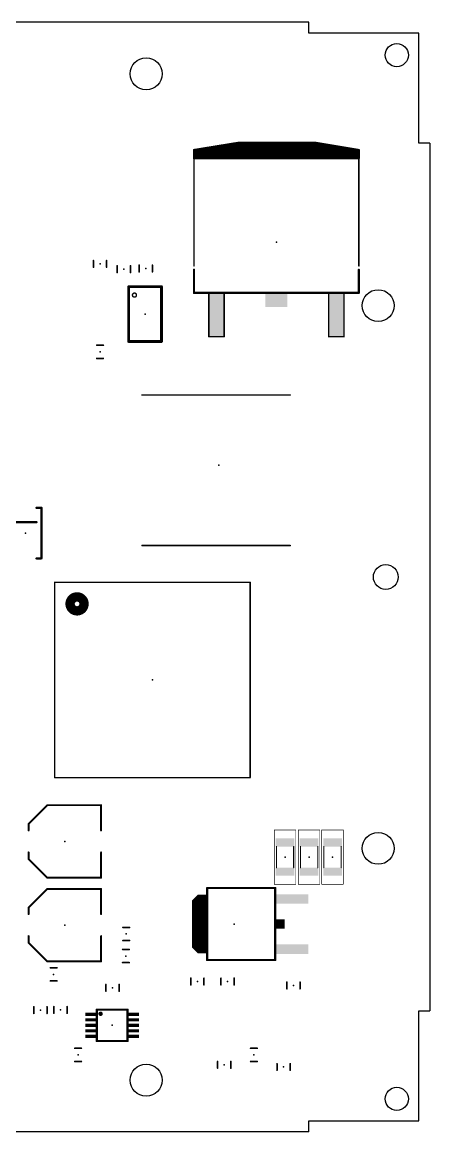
# Model space of a CAD drawing. Extents: x 1 to 102, y 1 to 102.
# Drawn here: x 64.9 to 102, y 1 to 102 of the extents above; entities that cross this region are included whole.
import ezdxf

# ---------------------------------------------------------------- set-up
doc = ezdxf.new("R2010")
doc.units = 0
for name, color, linetype in [('20', 7, 'CONTINUOUS'), ('21', 253, 'CONTINUOUS'), ('23', 7, 'CONTINUOUS'), ('51', 7, 'CONTINUOUS')]:
    doc.layers.add(name, color=color, linetype=linetype)

# ---------------------------------------------------------------- blocks, each defined once
blk = doc.blocks.new('RECT')
blk.add_solid([(-0.5, -0.5), (0.5, -0.5), (-0.5, 0.5), (0.5, 0.5)])

msp = doc.modelspace()

# ---------------------------------------------------------------- linework, layer by layer
at = {"layer": '20'}
for p, q in [((91, 102), (12, 102)), ((91, 101), (91, 102)), ((101, 101), (91, 101)), ((101, 91), (101, 101)), ((102, 91), (101, 91)), ((102, 91), (102, 12)), ((101, 2), (101, 12)), ((101, 12), (102, 12)), ((91, 1), (91, 2)), ((91, 2), (101, 2)), ((91, 1), (12, 1))]:
    msp.add_line(p, q, dxfattribs=at)
for centre, radius in [((99, 99), 1.05), ((76.2, 97.3), 1.45), ((97.3, 76.2), 1.45), ((98, 51.5), 1.13), ((97.3, 26.8), 1.45), ((76.2, 5.7), 1.45), ((99, 4), 1.05)]:
    msp.add_circle(centre, radius, dxfattribs=at)
at = {"layer": '21'}
for points, const_width in [([(71.4, 79.7), (71.4, 80.3)], 0.1524), ([(72.6, 79.7), (72.6, 80.3)], 0.1524), ([(73.5648, 79.2216), (73.5648, 79.8216)], 0.1524), ([(74.7648, 79.2216), (74.7648, 79.8216)], 0.1524), ([(75.5648, 79.28), (75.5648, 79.88)], 0.1524), ([(76.7648, 79.28), (76.7648, 79.88)], 0.1524), ([(80.5456, 77.364), (80.5456, 79.464)], 0.2032), ([(95.5456, 79.464), (95.5456, 77.364)], 0.2032), ([(74.5968, 77.9212), (74.5968, 72.9428)], 0.254), ([(77.5808, 77.932), (74.6208, 77.932)], 0.254), ([(77.594, 77.9212), (77.594, 72.9428)], 0.254), ([(95.5456, 77.364), (80.5456, 77.364)], 0.2032), ([(77.5808, 72.932), (74.6208, 72.932)], 0.254), ([(72.3, 72.6), (71.7, 72.6)], 0.1524), ([(72.3, 71.4), (71.7, 71.4)], 0.1524), ([(75.8096, 68.0656), (89.3096, 68.0656)], 0.127), ([(66.2216, 57.7944), (66.6716, 57.7944)], 0.2032), ([(66.6716, 57.7944), (66.6716, 53.1944)], 0.2032), ([(64.2216, 56.4944), (66.2216, 56.4944)], 0.2032), ([(75.8096, 54.3656), (89.3096, 54.3656)], 0.127), ([(66.6716, 53.1944), (66.2216, 53.1944)], 0.2032), ([(85.6568, 51.0216), (67.8768, 51.0216)], 0.127), ([(67.8768, 51.0216), (67.8768, 33.2416)], 0.127), ([(85.6568, 33.2416), (85.6568, 51.0216)], 0.127), ([(67.8768, 33.2416), (85.6568, 33.2416)], 0.127), ([(67.1992, 30.732), (65.4992, 29.032)], 0.1778), ([(72.0992, 30.732), (67.1992, 30.732)], 0.1778), ([(72.0992, 30.732), (72.0992, 28.432)], 0.1778), ([(65.4992, 29.032), (65.4992, 28.432)], 0.1778), ([(87.8502, 23.5338), (87.8502, 28.4798)], 0.0508), ([(87.8502, 28.4798), (89.8162, 28.4798)], 0.0508), ([(89.8162, 28.4798), (89.8162, 23.5338)], 0.0508), ([(90.0346, 23.5338), (90.0346, 28.4798)], 0.0508), ([(90.0346, 28.4798), (92.0006, 28.4798)], 0.0508), ([(92.0006, 28.4798), (92.0006, 23.5338)], 0.0508), ([(92.1682, 23.5338), (92.1682, 28.4798)], 0.0508), ([(92.1682, 28.4798), (94.1342, 28.4798)], 0.0508), ([(94.1342, 28.4798), (94.1342, 23.5338)], 0.0508), ([(65.4992, 25.832), (65.4992, 26.432)], 0.1778), ([(72.0992, 24.132), (72.0992, 26.432)], 0.1778), ([(67.1992, 24.132), (65.4992, 25.832)], 0.1778), ([(72.0992, 24.132), (67.1992, 24.132)], 0.1778), ([(81.745, 23.1874), (87.9394, 23.1878)], 0.2032), ([(89.8162, 23.5338), (87.8502, 23.5338)], 0.0508), ([(87.9394, 23.1878), (87.9394, 16.6338)], 0.2032), ([(92.0006, 23.5338), (90.0346, 23.5338)], 0.0508), ([(94.1342, 23.5338), (92.1682, 23.5338)], 0.0508), ([(67.1992, 23.112), (65.4992, 21.412)], 0.1778), ([(72.0992, 23.112), (67.1992, 23.112)], 0.1778), ([(72.0992, 23.112), (72.0992, 20.812)], 0.1778), ([(65.4992, 21.412), (65.4992, 20.812)], 0.1778), ([(74.6806, 19.6058), (74.0806, 19.6058)], 0.1524), ([(65.4992, 18.212), (65.4992, 18.812)], 0.1778), ([(67.1992, 16.512), (65.4992, 18.212)], 0.1778), ([(72.0992, 16.512), (72.0992, 18.812)], 0.1778), ([(74.6806, 18.4058), (74.0806, 18.4058)], 0.1524), ([(74.0552, 17.5992), (74.6552, 17.5992)], 0.1524), ([(72.0992, 16.512), (67.1992, 16.512)], 0.1778), ([(74.0552, 16.3992), (74.6552, 16.3992)], 0.1524), ([(87.9394, 16.6338), (81.745, 16.6342)], 0.2032), ([(68.0812, 15.929), (67.4812, 15.929)], 0.1524), ([(68.0812, 14.729), (67.4812, 14.729)], 0.1524), ([(72.536, 13.8036), (72.536, 14.4036)], 0.1524), ([(73.736, 13.8036), (73.736, 14.4036)], 0.1524), ([(80.2576, 14.3784), (80.2576, 14.9784)], 0.1524), ([(81.4576, 14.3784), (81.4576, 14.9784)], 0.1524), ([(83.0008, 14.3784), (83.0008, 14.9784)], 0.1524), ([(84.2008, 14.3784), (84.2008, 14.9784)], 0.1524), ([(88.9952, 14.0228), (88.9952, 14.6228)], 0.1524), ([(90.1952, 14.0228), (90.1952, 14.6228)], 0.1524), ([(65.9776, 12.3818), (65.9776, 11.7818)], 0.1524), ([(67.1776, 12.3818), (67.1776, 11.7818)], 0.1524), ([(67.8014, 12.3918), (67.8014, 11.7918)], 0.1524), ([(69.0014, 12.3918), (69.0014, 11.7918)], 0.1524), ([(74.5004, 12.1166), (71.7004, 12.1166)], 0.2032), ([(71.7004, 9.2666), (74.5004, 9.2666)], 0.2032), ([(70.3, 8.6), (69.7, 8.6)], 0.1524), ([(86.3, 8.6), (85.7, 8.6)], 0.1524), ([(70.3, 7.4), (69.7, 7.4)], 0.1524), ([(82.7, 7.4), (82.7, 6.8)], 0.1524), ([(83.9, 7.4), (83.9, 6.8)], 0.1524), ([(86.3, 7.4), (85.7, 7.4)], 0.1524), ([(88.1, 7.2), (88.1, 6.6)], 0.1524), ([(89.3, 7.2), (89.3, 6.6)], 0.1524)]:
    msp.add_lwpolyline(points, dxfattribs=dict(at, const_width=const_width))
for points, const_width in [([(71.4381, 80.3, 1), (71.3619, 80.3)], 0.0762), ([(72.6381, 80.3, 1), (72.5619, 80.3)], 0.0762), ([(73.6029, 79.8216, 1), (73.5267, 79.8216)], 0.0762), ([(74.8029, 79.8216, 1), (74.7267, 79.8216)], 0.0762), ([(75.6029, 79.88, 1), (75.5267, 79.88)], 0.0762), ([(76.8029, 79.88, 1), (76.7267, 79.88)], 0.0762), ([(71.3619, 79.7, 1), (71.4381, 79.7)], 0.0762), ([(72.5619, 79.7, 1), (72.6381, 79.7)], 0.0762), ([(73.5267, 79.2216, 1), (73.6029, 79.2216)], 0.0762), ([(74.7267, 79.2216, 1), (74.8029, 79.2216)], 0.0762), ([(75.5267, 79.28, 1), (75.6029, 79.28)], 0.0762), ([(76.7267, 79.28, 1), (76.8029, 79.28)], 0.0762), ([(80.5964, 79.464, 1), (80.4948, 79.464)], 0.1016), ([(95.5964, 79.464, 1), (95.4948, 79.464)], 0.1016), ([(74.6603, 77.9212, 1), (74.5333, 77.9212)], 0.127), ([(74.6208, 77.9955, 1), (74.6208, 77.8685)], 0.127), ([(77.6575, 77.9212, 1), (77.5305, 77.9212)], 0.127), ([(77.5808, 77.8685, 1), (77.5808, 77.9955)], 0.127), ([(75.1302, 76.976, 1), (75.1302, 77.3424, 1), (75.1302, 76.976)], 0.127), ([(80.5456, 77.4148, 1), (80.5456, 77.3132)], 0.1016), ([(80.4948, 77.364, 1), (80.5964, 77.364)], 0.1016), ([(95.4948, 77.364, 1), (95.5964, 77.364)], 0.1016), ([(95.5456, 77.3132, 1), (95.5456, 77.4148)], 0.1016), ([(74.5333, 72.9428, 1), (74.6603, 72.9428)], 0.127), ([(74.6208, 72.9955, 1), (74.6208, 72.8685)], 0.127), ([(77.5305, 72.9428, 1), (77.6575, 72.9428)], 0.127), ([(77.5808, 72.8685, 1), (77.5808, 72.9955)], 0.127), ([(71.7, 72.6381, 1), (71.7, 72.5619)], 0.0762), ([(72.3, 72.5619, 1), (72.3, 72.6381)], 0.0762), ([(71.7, 71.4381, 1), (71.7, 71.3619)], 0.0762), ([(72.3, 71.3619, 1), (72.3, 71.4381)], 0.0762), ([(75.8096, 68.0974, 1), (75.8096, 68.0339)], 0.0635), ([(89.3096, 68.0339, 1), (89.3096, 68.0974)], 0.0635), ([(66.2216, 57.8452, 1), (66.2216, 57.7436)], 0.1016), ([(66.7224, 57.7944, 1), (66.6208, 57.7944)], 0.1016), ([(66.6716, 57.7436, 1), (66.6716, 57.8452)], 0.1016), ([(66.2216, 56.4436, 1), (66.2216, 56.5452)], 0.1016), ([(75.8096, 54.3974, 1), (75.8096, 54.3338)], 0.0635), ([(89.3096, 54.3338, 1), (89.3096, 54.3974)], 0.0635), ([(66.2216, 53.2452, 1), (66.2216, 53.1436)], 0.1016), ([(66.6208, 53.1944, 1), (66.7224, 53.1944)], 0.1016), ([(66.6716, 53.1436, 1), (66.6716, 53.2452)], 0.1016), ([(67.8768, 51.0534, 1), (67.8768, 50.9898)], 0.0635), ([(67.9086, 51.0216, 1), (67.8451, 51.0216)], 0.0635), ([(85.6886, 51.0216, 1), (85.6251, 51.0216)], 0.0635), ([(85.6568, 50.9898, 1), (85.6568, 51.0534)], 0.0635), ([(69.9088, 48.6271, 1), (69.9088, 49.4791, 1), (69.9088, 48.6271)], 1.27), ([(67.8768, 33.2734, 1), (67.8768, 33.2098)], 0.0635), ([(67.8451, 33.2416, 1), (67.9086, 33.2416)], 0.0635), ([(85.6251, 33.2416, 1), (85.6886, 33.2416)], 0.0635), ([(85.6568, 33.2098, 1), (85.6568, 33.2734)], 0.0635), ([(67.1992, 30.7765, 1), (67.1992, 30.6876)], 0.0889), ([(67.2306, 30.7006, 1), (67.1678, 30.7634)], 0.0889), ([(72.1437, 30.732, 1), (72.0548, 30.732)], 0.0889), ([(72.0992, 30.6876, 1), (72.0992, 30.7765)], 0.0889), ([(65.4678, 29.0634, 1), (65.5306, 29.0006)], 0.0889), ([(65.5436, 29.032, 1), (65.4548, 29.032)], 0.0889), ([(65.4548, 28.432, 1), (65.5436, 28.432)], 0.0889), ([(72.0548, 28.432, 1), (72.1437, 28.432)], 0.0889), ([(87.8629, 28.4798, 1), (87.8375, 28.4798)], 0.0254), ([(87.8502, 28.4925, 1), (87.8502, 28.4671)], 0.0254), ([(89.8289, 28.4798, 1), (89.8035, 28.4798)], 0.0254), ([(89.8162, 28.4671, 1), (89.8162, 28.4925)], 0.0254), ([(90.0473, 28.4798, 1), (90.0219, 28.4798)], 0.0254), ([(90.0346, 28.4925, 1), (90.0346, 28.4671)], 0.0254), ([(92.0133, 28.4798, 1), (91.9879, 28.4798)], 0.0254), ([(92.0006, 28.4671, 1), (92.0006, 28.4925)], 0.0254), ([(92.1809, 28.4798, 1), (92.1555, 28.4798)], 0.0254), ([(92.1682, 28.4925, 1), (92.1682, 28.4671)], 0.0254), ([(94.1469, 28.4798, 1), (94.1215, 28.4798)], 0.0254), ([(94.1342, 28.4671, 1), (94.1342, 28.4925)], 0.0254), ([(65.5436, 26.432, 1), (65.4548, 26.432)], 0.0889), ([(72.1437, 26.432, 1), (72.0548, 26.432)], 0.0889), ([(65.5306, 25.8634, 1), (65.4678, 25.8006)], 0.0889), ([(65.4548, 25.832, 1), (65.5436, 25.832)], 0.0889), ([(67.1992, 24.1765, 1), (67.1992, 24.0876)], 0.0889), ([(67.1678, 24.1006, 1), (67.2306, 24.1634)], 0.0889), ([(72.0548, 24.132, 1), (72.1437, 24.132)], 0.0889), ([(72.0992, 24.0876, 1), (72.0992, 24.1765)], 0.0889), ([(81.745, 23.2382, 1), (81.745, 23.1366)], 0.1016), ([(87.8502, 23.5465, 1), (87.8502, 23.5211)], 0.0254), ([(87.8375, 23.5338, 1), (87.8629, 23.5338)], 0.0254), ([(87.9902, 23.1878, 1), (87.8886, 23.1878)], 0.1016), ([(87.9394, 23.137, 1), (87.9394, 23.2386)], 0.1016), ([(89.8035, 23.5338, 1), (89.8289, 23.5338)], 0.0254), ([(89.8162, 23.5211, 1), (89.8162, 23.5465)], 0.0254), ([(90.0346, 23.5465, 1), (90.0346, 23.5211)], 0.0254), ([(90.0219, 23.5338, 1), (90.0473, 23.5338)], 0.0254), ([(91.9879, 23.5338, 1), (92.0133, 23.5338)], 0.0254), ([(92.0006, 23.5211, 1), (92.0006, 23.5465)], 0.0254), ([(92.1682, 23.5465, 1), (92.1682, 23.5211)], 0.0254), ([(92.1555, 23.5338, 1), (92.1809, 23.5338)], 0.0254), ([(94.1215, 23.5338, 1), (94.1469, 23.5338)], 0.0254), ([(94.1342, 23.5211, 1), (94.1342, 23.5465)], 0.0254), ([(67.1992, 23.1565, 1), (67.1992, 23.0676)], 0.0889), ([(67.2306, 23.0806, 1), (67.1678, 23.1434)], 0.0889), ([(72.1437, 23.112, 1), (72.0548, 23.112)], 0.0889), ([(72.0992, 23.0676, 1), (72.0992, 23.1565)], 0.0889), ([(65.4678, 21.4434, 1), (65.5306, 21.3806)], 0.0889), ([(65.5436, 21.412, 1), (65.4548, 21.412)], 0.0889), ([(65.4548, 20.812, 1), (65.5436, 20.812)], 0.0889), ([(72.0548, 20.812, 1), (72.1437, 20.812)], 0.0889), ([(74.0806, 19.6439, 1), (74.0806, 19.5677)], 0.0762), ([(74.6806, 19.5677, 1), (74.6806, 19.6439)], 0.0762), ([(65.5306, 18.2434, 1), (65.4678, 18.1806)], 0.0889), ([(65.5436, 18.812, 1), (65.4548, 18.812)], 0.0889), ([(65.4548, 18.212, 1), (65.5436, 18.212)], 0.0889), ([(72.1437, 18.812, 1), (72.0548, 18.812)], 0.0889), ([(74.0806, 18.4439, 1), (74.0806, 18.3677)], 0.0762), ([(74.6806, 18.3677, 1), (74.6806, 18.4439)], 0.0762), ([(74.0552, 17.6373, 1), (74.0552, 17.5611)], 0.0762), ([(74.6552, 17.5611, 1), (74.6552, 17.6373)], 0.0762), ([(67.1992, 16.5565, 1), (67.1992, 16.4675)], 0.0889), ([(67.1678, 16.4806, 1), (67.2306, 16.5434)], 0.0889), ([(72.0548, 16.512, 1), (72.1437, 16.512)], 0.0889), ([(72.0992, 16.4675, 1), (72.0992, 16.5565)], 0.0889), ([(74.0552, 16.4373, 1), (74.0552, 16.3611)], 0.0762), ([(74.6552, 16.3611, 1), (74.6552, 16.4373)], 0.0762), ([(81.745, 16.685, 1), (81.745, 16.5834)], 0.1016), ([(87.8886, 16.6338, 1), (87.9902, 16.6338)], 0.1016), ([(87.9394, 16.583, 1), (87.9394, 16.6846)], 0.1016), ([(67.4812, 15.9671, 1), (67.4812, 15.8909)], 0.0762), ([(68.0812, 15.8909, 1), (68.0812, 15.9671)], 0.0762), ([(67.4812, 14.7671, 1), (67.4812, 14.6909)], 0.0762), ([(68.0812, 14.6909, 1), (68.0812, 14.7671)], 0.0762), ([(72.5741, 14.4036, 1), (72.4979, 14.4036)], 0.0762), ([(73.7741, 14.4036, 1), (73.6979, 14.4036)], 0.0762), ([(80.2957, 14.9784, 1), (80.2195, 14.9784)], 0.0762), ([(80.2195, 14.3784, 1), (80.2957, 14.3784)], 0.0762), ([(81.4957, 14.9784, 1), (81.4195, 14.9784)], 0.0762), ([(81.4195, 14.3784, 1), (81.4957, 14.3784)], 0.0762), ([(83.0389, 14.9784, 1), (82.9627, 14.9784)], 0.0762), ([(82.9627, 14.3784, 1), (83.0389, 14.3784)], 0.0762), ([(84.2389, 14.9784, 1), (84.1627, 14.9784)], 0.0762), ([(84.1627, 14.3784, 1), (84.2389, 14.3784)], 0.0762), ([(89.0333, 14.6228, 1), (88.9571, 14.6228)], 0.0762), ([(90.2333, 14.6228, 1), (90.1571, 14.6228)], 0.0762), ([(72.4979, 13.8036, 1), (72.5741, 13.8036)], 0.0762), ([(73.6979, 13.8036, 1), (73.7741, 13.8036)], 0.0762), ([(88.9571, 14.0228, 1), (89.0333, 14.0228)], 0.0762), ([(90.1571, 14.0228, 1), (90.2333, 14.0228)], 0.0762), ([(66.0157, 12.3818, 1), (65.9395, 12.3818)], 0.0762), ([(67.2157, 12.3818, 1), (67.1395, 12.3818)], 0.0762), ([(67.8395, 12.3918, 1), (67.7633, 12.3918)], 0.0762), ([(69.0395, 12.3918, 1), (68.9633, 12.3918)], 0.0762), ([(71.7004, 12.1674, 1), (71.7004, 12.0658)], 0.1016), ([(74.5004, 12.0658, 1), (74.5004, 12.1674)], 0.1016), ([(65.9395, 11.7818, 1), (66.0157, 11.7818)], 0.0762), ([(67.1395, 11.7818, 1), (67.2157, 11.7818)], 0.0762), ([(67.7633, 11.7918, 1), (67.8395, 11.7918)], 0.0762), ([(68.9633, 11.7918, 1), (69.0395, 11.7918)], 0.0762), ([(72.0504, 11.6416, 1), (72.0504, 11.8416, 1), (72.0504, 11.6416)], 0.2), ([(71.7004, 9.3174, 1), (71.7004, 9.2158)], 0.1016), ([(74.5004, 9.2158, 1), (74.5004, 9.3174)], 0.1016), ([(69.7, 8.6381, 1), (69.7, 8.5619)], 0.0762), ([(70.3, 8.5619, 1), (70.3, 8.6381)], 0.0762), ([(85.7, 8.6381, 1), (85.7, 8.5619)], 0.0762), ([(86.3, 8.5619, 1), (86.3, 8.6381)], 0.0762), ([(69.7, 7.4381, 1), (69.7, 7.3619)], 0.0762), ([(70.3, 7.3619, 1), (70.3, 7.4381)], 0.0762), ([(82.7381, 7.4, 1), (82.6619, 7.4)], 0.0762), ([(83.9381, 7.4, 1), (83.8619, 7.4)], 0.0762), ([(85.7, 7.4381, 1), (85.7, 7.3619)], 0.0762), ([(86.3, 7.3619, 1), (86.3, 7.4381)], 0.0762), ([(88.1381, 7.2, 1), (88.0619, 7.2)], 0.0762), ([(89.3381, 7.2, 1), (89.2619, 7.2)], 0.0762), ([(82.6619, 6.8, 1), (82.7381, 6.8)], 0.0762), ([(83.8619, 6.8, 1), (83.9381, 6.8)], 0.0762), ([(88.0619, 6.6, 1), (88.1381, 6.6)], 0.0762), ([(89.2619, 6.6, 1), (89.3381, 6.6)], 0.0762)]:
    msp.add_lwpolyline(points, format="xyb", dxfattribs=dict(at, const_width=const_width))
at = {"layer": '23'}
for p in [(88.0456, 81.964), (72, 80), (74.1648, 79.5216), (76.1648, 79.58), (76.1208, 75.432), (72, 72), (82.8096, 61.6656), (65.2216, 55.4944), (76.7668, 42.1316), (68.7992, 27.432), (88.8332, 26.0068), (91.0176, 26.0068), (93.1512, 26.0068), (68.7992, 19.812), (84.2104, 19.9108), (74.3806, 19.0058), (74.3552, 16.9992), (67.7812, 15.329), (80.8576, 14.6784), (83.6008, 14.6784), (89.5952, 14.3228), (73.136, 14.1036), (66.5776, 12.0818), (68.4014, 12.0918), (73.1004, 10.6916), (70, 8), (83.3, 7.1), (86, 8), (88.7, 6.9)]:
    msp.add_point(p, dxfattribs=at)
at = {"layer": '51'}
for points, const_width in [([(80.5456, 90.364), (84.5456, 91.014)], 0.1998), ([(84.1825, 90.955), (91.9996, 90.955)], 0.1998), ([(84.5456, 91.014), (91.6456, 91.014)], 0.1998), ([(91.6456, 91.014), (95.5456, 90.364)], 0.1998), ([(80.5456, 89.614), (80.5456, 90.364)], 0.1998), ([(80.5456, 90.3556), (95.5456, 90.3556)], 0.1998), ([(80.5456, 90.1558), (95.5456, 90.1558)], 0.1998), ([(80.5456, 89.956), (95.5456, 89.956)], 0.1998), ([(81.7234, 90.5554), (94.3972, 90.5554)], 0.1998), ([(82.953, 90.7552), (93.1984, 90.7552)], 0.1998), ([(95.5456, 90.364), (95.5456, 89.614)], 0.1998), ([(80.5456, 89.7562), (95.5456, 89.7562)], 0.1998), ([(95.5456, 89.614), (80.5456, 89.614)], 0.1998), ([(80.5456, 89.714), (80.5456, 79.814)], 0.127), ([(95.5456, 89.714), (95.5456, 79.814)], 0.127), ([(81.8956, 73.364), (81.8956, 77.314)], 0.127), ([(81.8956, 77.314), (83.2956, 77.314)], 0.127), ([(83.2956, 77.314), (83.2956, 73.364)], 0.127), ([(92.7956, 73.364), (92.7956, 77.314)], 0.127), ([(92.7956, 77.314), (94.1956, 77.314)], 0.127), ([(94.1956, 77.314), (94.1956, 73.364)], 0.127), ([(83.2956, 73.364), (81.8956, 73.364)], 0.127), ([(94.1956, 73.364), (92.7956, 73.364)], 0.127), ([(88.0462, 26.9718), (88.0462, 25.0418)], 0.1016), ([(89.6202, 26.9718), (89.6202, 25.0418)], 0.1016), ([(90.2306, 26.9718), (90.2306, 25.0418)], 0.1016), ([(91.8046, 26.9718), (91.8046, 25.0418)], 0.1016), ([(92.3642, 26.9718), (92.3642, 25.0418)], 0.1016), ([(93.9382, 26.9718), (93.9382, 25.0418)], 0.1016), ([(81.7454, 16.6338), (81.7458, 23.1882)], 0.2032), ([(80.475, 22.019), (80.9322, 22.4762)], 0.2032), ([(80.475, 22.019), (80.9322, 22.4762)], 0.1998), ([(80.614, 17.6636), (80.614, 22.158)], 0.1998), ([(80.8138, 17.4638), (80.8138, 22.3578)], 0.1998), ([(80.9322, 22.4762), (81.6434, 22.4762)], 0.2032), ([(80.9322, 22.4762), (81.6434, 22.4762)], 0.1998), ([(81.0136, 17.3454), (81.0136, 22.4762)], 0.1998), ([(81.2134, 17.3454), (81.2134, 22.4762)], 0.1998), ([(81.4132, 17.3454), (81.4132, 22.4762)], 0.1998), ([(81.613, 17.3454), (81.613, 22.4762)], 0.1998), ([(81.6434, 22.4762), (81.6434, 17.3454)], 0.2032), ([(81.6434, 22.4762), (81.6434, 17.3454)], 0.1998), ([(80.475, 17.8026), (80.475, 22.019)], 0.2032), ([(80.475, 17.8026), (80.475, 22.019)], 0.1998), ([(80.9322, 17.3454), (80.475, 17.8026)], 0.2032), ([(80.9322, 17.3454), (80.475, 17.8026)], 0.1998), ([(81.6434, 17.3454), (80.9322, 17.3454)], 0.2032), ([(81.6434, 17.3454), (80.9322, 17.3454)], 0.1998), ([(71.7004, 12.1166), (71.7004, 9.2666)], 0.2032), ([(74.5004, 9.2666), (74.5004, 12.1166)], 0.2032)]:
    msp.add_lwpolyline(points, dxfattribs=dict(at, const_width=const_width))
for points, const_width in [([(84.1825, 91.0049, 1), (84.1825, 90.9051)], 0.0999), ([(84.5456, 91.064, 1), (84.5456, 90.9641)], 0.0999), ([(84.5536, 90.9647, 1), (84.5376, 91.0633)], 0.0999), ([(91.6538, 91.0633, 1), (91.6374, 90.9647)], 0.0999), ([(91.6456, 90.9641, 1), (91.6456, 91.064)], 0.0999), ([(91.9996, 90.9051, 1), (91.9996, 91.0049)], 0.0999), ([(80.5376, 90.4133, 1), (80.5536, 90.3147)], 0.0999), ([(80.5456, 90.4056, 1), (80.5456, 90.3057)], 0.0999), ([(80.5956, 90.364, 1), (80.4957, 90.364)], 0.0999), ([(80.5456, 90.2057, 1), (80.5456, 90.1059)], 0.0999), ([(80.5456, 90.0059, 1), (80.5456, 89.9061)], 0.0999), ([(81.7234, 90.6054, 1), (81.7234, 90.5055)], 0.0999), ([(82.953, 90.8051, 1), (82.953, 90.7053)], 0.0999), ([(93.1984, 90.7053, 1), (93.1984, 90.8051)], 0.0999), ([(94.3972, 90.5055, 1), (94.3972, 90.6054)], 0.0999), ([(95.5956, 90.364, 1), (95.4957, 90.364)], 0.0999), ([(95.5374, 90.3147, 1), (95.5538, 90.4133)], 0.0999), ([(95.5456, 90.3057, 1), (95.5456, 90.4056)], 0.0999), ([(95.5456, 90.1059, 1), (95.5456, 90.2057)], 0.0999), ([(95.5456, 89.9061, 1), (95.5456, 90.0059)], 0.0999), ([(80.5456, 89.8062, 1), (80.5456, 89.7063)], 0.0999), ([(80.5456, 89.6639, 1), (80.5456, 89.5641)], 0.0999), ([(80.4957, 89.614, 1), (80.5956, 89.614)], 0.0999), ([(80.5774, 89.714, 1), (80.5139, 89.714)], 0.0635), ([(95.4957, 89.614, 1), (95.5956, 89.614)], 0.0999), ([(95.5774, 89.714, 1), (95.5139, 89.714)], 0.0635), ([(95.5456, 89.7063, 1), (95.5456, 89.8062)], 0.0999), ([(95.5456, 89.5641, 1), (95.5456, 89.6639)], 0.0999), ([(80.5139, 79.814, 1), (80.5774, 79.814)], 0.0635), ([(95.5139, 79.814, 1), (95.5774, 79.814)], 0.0635), ([(81.9274, 77.314, 1), (81.8638, 77.314)], 0.0635), ([(81.8956, 77.3458, 1), (81.8956, 77.2823)], 0.0635), ([(83.3274, 77.314, 1), (83.2639, 77.314)], 0.0635), ([(83.2956, 77.2823, 1), (83.2956, 77.3458)], 0.0635), ([(92.7956, 77.3458, 1), (92.7956, 77.2823)], 0.0635), ([(92.8274, 77.314, 1), (92.7639, 77.314)], 0.0635), ([(94.2274, 77.314, 1), (94.1638, 77.314)], 0.0635), ([(94.1956, 77.2823, 1), (94.1956, 77.3458)], 0.0635), ([(81.8638, 73.364, 1), (81.9274, 73.364)], 0.0635), ([(81.8956, 73.3958, 1), (81.8956, 73.3323)], 0.0635), ([(83.2639, 73.364, 1), (83.3274, 73.364)], 0.0635), ([(83.2956, 73.3323, 1), (83.2956, 73.3958)], 0.0635), ([(92.7956, 73.3958, 1), (92.7956, 73.3323)], 0.0635), ([(92.7639, 73.364, 1), (92.8274, 73.364)], 0.0635), ([(94.1638, 73.364, 1), (94.2274, 73.364)], 0.0635), ([(94.1956, 73.3323, 1), (94.1956, 73.3958)], 0.0635), ([(88.0716, 26.9718, 1), (88.0208, 26.9718)], 0.0508), ([(89.6456, 26.9718, 1), (89.5948, 26.9718)], 0.0508), ([(90.256, 26.9718, 1), (90.2052, 26.9718)], 0.0508), ([(91.83, 26.9718, 1), (91.7792, 26.9718)], 0.0508), ([(92.3896, 26.9718, 1), (92.3388, 26.9718)], 0.0508), ([(93.9636, 26.9718, 1), (93.9128, 26.9718)], 0.0508), ([(88.0208, 25.0418, 1), (88.0716, 25.0418)], 0.0508), ([(89.5948, 25.0418, 1), (89.6456, 25.0418)], 0.0508), ([(90.2052, 25.0418, 1), (90.256, 25.0418)], 0.0508), ([(91.7792, 25.0418, 1), (91.83, 25.0418)], 0.0508), ([(92.3388, 25.0418, 1), (92.3896, 25.0418)], 0.0508), ([(93.9128, 25.0418, 1), (93.9636, 25.0418)], 0.0508), ([(81.7966, 23.1882, 1), (81.695, 23.1882)], 0.1016), ([(80.6639, 22.158, 1), (80.5641, 22.158)], 0.0999), ([(80.8637, 22.3578, 1), (80.7639, 22.3578)], 0.0999), ([(80.9322, 22.527, 1), (80.9322, 22.4254)], 0.1016), ([(80.9322, 22.5262, 1), (80.9322, 22.4263)], 0.0999), ([(80.9681, 22.4403, 1), (80.8963, 22.5121)], 0.1016), ([(80.9675, 22.4409, 1), (80.8969, 22.5115)], 0.0999), ([(81.0636, 22.4762, 1), (80.9637, 22.4762)], 0.0999), ([(81.2634, 22.4762, 1), (81.1635, 22.4762)], 0.0999), ([(81.4631, 22.4762, 1), (81.3633, 22.4762)], 0.0999), ([(81.6629, 22.4762, 1), (81.5631, 22.4762)], 0.0999), ([(81.6942, 22.4762, 1), (81.5926, 22.4762)], 0.1016), ([(81.6933, 22.4762, 1), (81.5935, 22.4762)], 0.0999), ([(81.6434, 22.4254, 1), (81.6434, 22.527)], 0.1016), ([(81.6434, 22.4263, 1), (81.6434, 22.5262)], 0.0999), ([(80.5258, 22.019, 1), (80.4242, 22.019)], 0.1016), ([(80.4391, 22.0549, 1), (80.5109, 21.9831)], 0.1016), ([(80.4397, 22.0543, 1), (80.5103, 21.9837)], 0.0999), ([(80.525, 22.019, 1), (80.4251, 22.019)], 0.0999), ([(80.5109, 17.8385, 1), (80.4391, 17.7667)], 0.1016), ([(80.4242, 17.8026, 1), (80.5258, 17.8026)], 0.1016), ([(80.5103, 17.8379, 1), (80.4397, 17.7673)], 0.0999), ([(80.4251, 17.8026, 1), (80.525, 17.8026)], 0.0999), ([(80.5641, 17.6636, 1), (80.6639, 17.6636)], 0.0999), ([(80.7639, 17.4638, 1), (80.8637, 17.4638)], 0.0999), ([(80.9322, 17.3962, 1), (80.9322, 17.2946)], 0.1016), ([(80.9322, 17.3954, 1), (80.9322, 17.2955)], 0.0999), ([(80.8963, 17.3095, 1), (80.9681, 17.3813)], 0.1016), ([(80.8969, 17.3101, 1), (80.9675, 17.3807)], 0.0999), ([(80.9637, 17.3454, 1), (81.0636, 17.3454)], 0.0999), ([(81.1635, 17.3454, 1), (81.2634, 17.3454)], 0.0999), ([(81.3633, 17.3454, 1), (81.4631, 17.3454)], 0.0999), ([(81.5631, 17.3454, 1), (81.6629, 17.3454)], 0.0999), ([(81.5926, 17.3454, 1), (81.6942, 17.3454)], 0.1016), ([(81.5935, 17.3454, 1), (81.6933, 17.3454)], 0.0999), ([(81.6434, 17.2946, 1), (81.6434, 17.3962)], 0.1016), ([(81.6434, 17.2955, 1), (81.6434, 17.3954)], 0.0999), ([(81.6946, 16.6338, 1), (81.7962, 16.6338)], 0.1016), ([(71.7512, 12.1166, 1), (71.6496, 12.1166)], 0.1016), ([(74.5512, 12.1166, 1), (74.4496, 12.1166)], 0.1016), ([(71.6496, 9.2666, 1), (71.7512, 9.2666)], 0.1016), ([(74.4496, 9.2666, 1), (74.5512, 9.2666)], 0.1016)]:
    msp.add_lwpolyline(points, format="xyb", dxfattribs=dict(at, const_width=const_width))

# ---------------------------------------------------------------- block references
at = {"layer": '21', "yscale": 1.3}
for p, xscale in [((82.5956, 76.714), 1.3), ((88.0456, 76.714), 2), ((93.4956, 76.714), 1.3)]:
    msp.add_blockref('RECT', p, dxfattribs=dict(at, xscale=xscale))
at = {"layer": '21', "xscale": 0.8636, "yscale": 0.762, "rotation": 90}
msp.add_blockref('RECT', (88.422, 19.9108), dxfattribs=at)
at = {"layer": '51', "xscale": 1.3, "yscale": 3.95}
for p in [(82.5956, 75.389), (93.4956, 75.389)]:
    msp.add_blockref('RECT', p, dxfattribs=at)
at = {"layer": '51'}
for p, xscale, yscale, rotation in [((88.8323, 27.3336), 0.7501, 1.7, 270), ((91.0167, 27.3336), 0.7501, 1.7, 270), ((93.1503, 27.3336), 0.7501, 1.7, 270), ((88.8341, 24.6801), 0.7501, 1.7, 270), ((91.0185, 24.6801), 0.7501, 1.7, 270), ((93.1521, 24.6801), 0.7501, 1.7, 270), ((89.4888, 22.1968), 0.8636, 2.8956, 90), ((89.4888, 17.6248), 0.8636, 2.8956, 90), ((71.1379, 11.6916), 0.3, 0.975, 270), ((71.1379, 11.1916), 0.3, 0.975, 270), ((75.0629, 11.6916), 0.3, 0.975, 90), ((75.0629, 11.1916), 0.3, 0.975, 90), ((71.1379, 10.6916), 0.3, 0.975, 270), ((71.1379, 10.1916), 0.3, 0.975, 270), ((75.0629, 10.6916), 0.3, 0.975, 90), ((75.0629, 10.1916), 0.3, 0.975, 90), ((71.1379, 9.6916), 0.3, 0.975, 270), ((75.0629, 9.6916), 0.3, 0.975, 90)]:
    msp.add_blockref('RECT', p, dxfattribs=dict(at, xscale=xscale, yscale=yscale, rotation=rotation))

doc.saveas('drawing.dxf')
